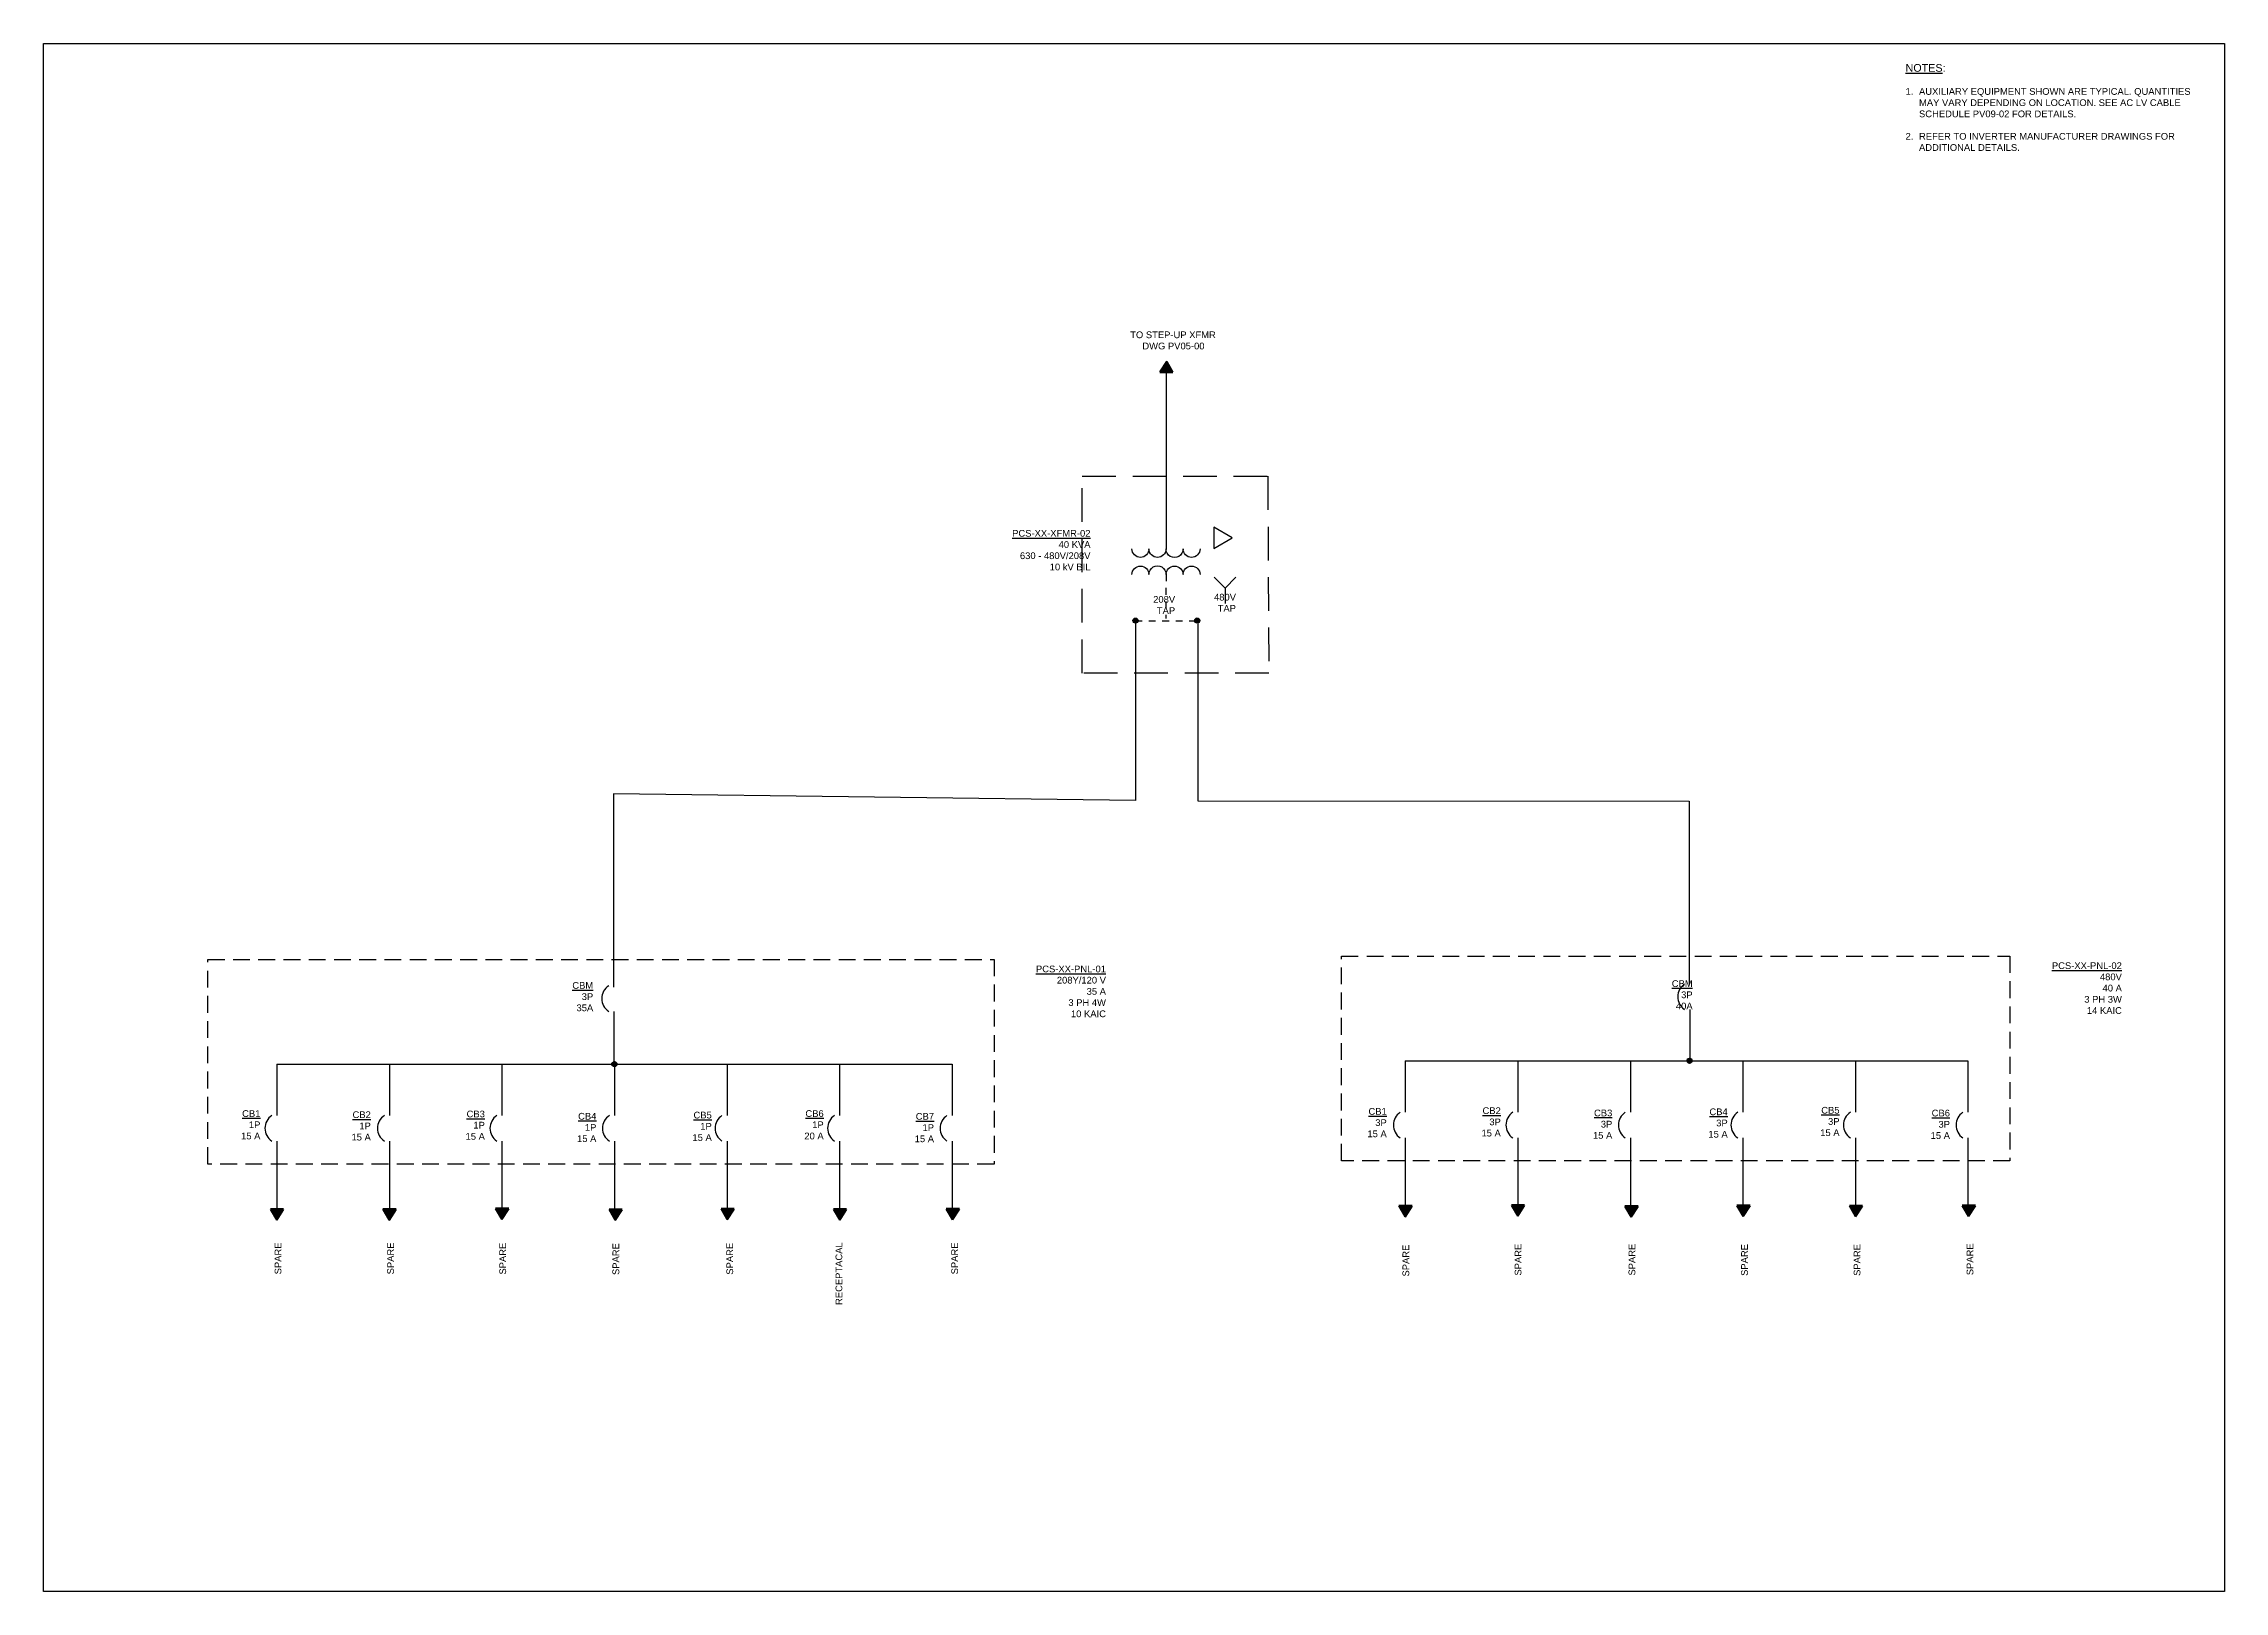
# Model space of a CAD drawing. Header units: inches. Extents: x -18 to 99, y -244 to 24.
# Drawn here: x 66.03 to 98.43, y -215.52 to -192.51 of the extents above; entities that cross this region are included whole.
import ezdxf

# ---------------------------------------------------------------- set-up
doc = ezdxf.new("R2010")
doc.units = ezdxf.units.IN
doc.header["$MEASUREMENT"] = 0
for name, pattern in [('DASHED', [0.75, 0.5, -0.25]), ('DASHED2', [0.375, 0.25, -0.125]), ('HIDDEN4', [0.0935, 0.0625, -0.031])]:
    doc.linetypes.add(name, pattern=pattern)
for name, color, linetype in [('E-1LIN', 4, 'Continuous'), ('E-CABL', 133, 'HIDDEN4'), ('E-ELEC-BRDR', 173, 'DASHED2'), ('E-LV-BUS', 32, 'Continuous'), ('E-LV-EQUP', 211, 'Continuous'), ('G-ANNO-TEXT', 1, 'Continuous')]:
    doc.layers.add(name, color=color, linetype=linetype)
doc.layers.add('G-NPLT', color=67, linetype='Continuous', plot=False)
doc.layers.add('PV-PCS BOUNDARY', color=224, linetype='DASHED2', lineweight=90)
doc.styles.add('NEI-A', font='arial.ttf')

# ---------------------------------------------------------------- blocks, each defined once
blk = doc.blocks.new('ARROW')
h = blk.add_hatch()
h.set_pattern_fill('ANSI31', color=256)
h.paths.add_polyline_path([(0, 0), (-0.074, -0.114), (0.066, -0.114)])
h = blk.add_hatch(color=256)
h.dxf.hatch_style = 1
h.paths.add_polyline_path([(0, 0), (-0.074, -0.114), (0.066, -0.114)])
blk.add_lwpolyline([(0, 0), (-0.074, -0.114), (0.066, -0.114), (0, 0)], close=True)
blk = doc.blocks.new('SCHEMATIC - CONNECTION DOT')
h = blk.add_hatch(color=0)
edge = h.paths.add_edge_path()
edge.add_arc((0, 0), 0.025, 0, 360)
at = {"color": 0}
blk.add_circle((0, 0), 0.025, dxfattribs=at)

msp = doc.modelspace()

# ---------------------------------------------------------------- linework, layer by layer
at = {"layer": 'E-1LIN', "linetype": 'Continuous'}
msp.add_lwpolyline([(83.414, -199.699), (83.414, -200.016), (83.689, -199.857)], close=True, dxfattribs=at)
for points in [[(83.212, -200.024, -1), (82.959, -200.024, -1.018893), (82.706, -200.024, -1), (82.452, -200.024, -1), (82.199, -200.024, 1.693145)], [(82.199, -200.405, -1), (82.452, -200.405, -1.018893), (82.706, -200.405, -1), (82.959, -200.405, -1), (83.212, -200.405, 1.693145)]]:
    msp.add_lwpolyline(points, format="xyb", dxfattribs=at)
for points in [[(83.422, -200.445), (83.584, -200.606), (83.745, -200.445)], [(83.584, -200.606), (83.584, -200.835)]]:
    msp.add_lwpolyline(points, dxfattribs=at)
at = {"layer": 'E-CABL', "flags": 128}
for points in [[(82.706, -200.405), (82.703, -201.061)], [(82.25, -201.093), (83.159, -201.091)]]:
    msp.add_lwpolyline(points, dxfattribs=at)
at = {"layer": 'E-ELEC-BRDR', "linetype": 'DASHED'}
msp.add_lwpolyline([(81.46, -198.945), (84.217, -198.945), (84.234, -201.87), (81.46, -201.87)], close=True, dxfattribs=at)
at = {"layer": 'E-ELEC-BRDR'}
for points in [[(85.313, -206.077), (95.248, -206.077), (95.248, -209.121), (85.313, -209.121)], [(68.466, -206.126), (80.15, -206.126), (80.15, -209.17), (68.466, -209.17)]]:
    msp.add_lwpolyline(points, close=True, dxfattribs=at)
at = {"layer": 'E-LV-BUS'}
for points in [[(82.706, -197.363), (82.706, -200.024)], [(82.251, -201.103), (82.251, -203.766), (74.495, -203.667)], [(83.176, -201.098), (83.176, -203.767)], [(74.495, -203.667), (74.495, -206.538)], [(83.176, -203.767), (90.482, -203.773)], [(90.482, -203.773), (90.479, -206.496)], [(74.499, -206.9), (74.499, -207.699)], [(90.488, -206.873), (90.488, -207.672)], [(69.492, -207.686), (79.526, -207.686)], [(69.492, -207.686), (69.492, -208.447)], [(71.165, -207.686), (71.165, -208.447)], [(72.837, -207.686), (72.837, -208.447)], [(74.509, -207.686), (74.509, -208.447)], [(76.182, -207.686), (76.182, -208.447)], [(77.854, -207.686), (77.854, -208.447)], [(79.526, -207.686), (79.526, -208.447)], [(86.262, -207.637), (94.624, -207.637)], [(86.262, -207.637), (86.262, -208.398)], [(87.935, -207.637), (87.935, -208.398)], [(89.607, -207.637), (89.607, -208.398)], [(91.279, -207.637), (91.279, -208.398)], [(92.952, -207.637), (92.952, -208.398)], [(94.624, -207.637), (94.624, -208.398)], [(69.492, -208.828), (69.492, -209.929)], [(71.165, -208.828), (71.165, -209.898)], [(72.837, -208.828), (72.837, -209.878)], [(74.509, -208.828), (74.509, -209.898)], [(76.182, -208.828), (76.182, -209.986)], [(77.854, -208.828), (77.854, -209.845)], [(79.526, -208.828), (79.526, -209.927)], [(86.262, -208.779), (86.262, -209.849)], [(87.935, -208.779), (87.935, -209.829)], [(89.607, -208.779), (89.607, -209.849)], [(91.279, -208.779), (91.279, -209.937)], [(92.952, -208.779), (92.952, -209.796)], [(94.624, -208.779), (94.624, -209.878)]]:
    msp.add_lwpolyline(points, dxfattribs=at)
at = {"layer": 'E-LV-EQUP'}
for centre in [(74.55, -206.709), (90.539, -206.682), (69.543, -208.638), (71.216, -208.638), (72.888, -208.638), (74.56, -208.638), (76.233, -208.638), (77.905, -208.638), (79.577, -208.638), (86.313, -208.589), (87.986, -208.589), (89.658, -208.589), (91.33, -208.589), (93.003, -208.589), (94.675, -208.589)]:
    msp.add_arc(centre, 0.229, 123.7664, 236.2336, dxfattribs=at)
at = {"layer": 'G-NPLT'}
msp.add_lwpolyline([(66.025, -192.512), (98.434, -192.512), (98.434, -215.522), (66.025, -215.522)], close=True, dxfattribs=at)

# ---------------------------------------------------------------- block references
at = {"layer": 'E-LV-BUS', "xscale": 1.522015678886754, "yscale": 1.522015678886754, "zscale": 1.522015678886754}
for p in [(82.252, -201.09), (83.17, -201.089), (74.507, -207.684), (90.486, -207.634)]:
    msp.add_blockref('SCHEMATIC - CONNECTION DOT', p, dxfattribs=at)
at = {"layer": 'PV-PCS BOUNDARY', "xscale": 1.39854621569094, "yscale": 1.39854621569094, "zscale": 1.39854621569094}
msp.add_blockref('ARROW', (82.716, -197.236), dxfattribs=at)
at = {"layer": 'PV-PCS BOUNDARY', "xscale": 1.39854621569094, "yscale": 1.39854621569094, "zscale": 1.39854621569094, "rotation": 180}
for p in [(69.489, -209.998), (71.161, -210.001), (72.834, -209.989), (74.52, -210.005), (76.185, -209.995), (77.856, -209.999), (79.533, -209.993), (86.259, -209.952), (87.932, -209.94), (89.618, -209.956), (91.283, -209.946), (92.954, -209.95), (94.631, -209.944)]:
    msp.add_blockref('ARROW', p, dxfattribs=at)

# ---------------------------------------------------------------- texts
at = {"layer": 'G-ANNO-TEXT', "char_height": 0.1, "attachment_point": 1, "style": 'NEI-A'}
for s, width, gutter_width, heights, insert in [('\\A1;{\\H1.1429x;\\LNOTES\\l:\\P}\\P\\pi-0.2,l0.2,t0.2;1.^IAUXILIARY EQUIPMENT SHOWN ARE TYPICAL. QUANTITIES MAY VARY DEPENDING ON LOCATION. SEE AC LV CABLE SCHEDULE PV09-02 FOR DETAILS.\\P\\pi0,l0,tz;\\P\\pi-0.2,l0.2,t0.2;2.^IREFER TO INVERTER MANUFACTURER DRAWINGS FOR ADDITIONAL DETAILS. ', 4.48526, 0.547, [8.739], (93.696, -192.816)), ('\\pi0.06225;TO STEP-UP XFMR  \\P\\pi0.24295;DWG PV05-00', 1.39231, 0.5, [0], (82.111, -196.791))]:
    msp.add_mtext_dynamic_manual_height_columns(s, width=width, gutter_width=gutter_width, heights=heights, dxfattribs=dict(at, insert=insert))
at = {"layer": 'G-ANNO-TEXT', "char_height": 0.1, "attachment_point": 6, "style": 'NEI-A'}
for s, insert, width in [('\\A1;{\\LPCS-XX-XFMR-02\\P}40 KVA\\P630 - 480V/208V\\P10 kV BIL ', (81.583, -200.043), 2.23358), ('208V \\PTAP', (82.841, -200.858), 1.19313), ('480V \\PTAP', (83.745, -200.825), 1.19313), ('{\\LPCS-XX-PNL-01}\\P208Y/120 V\\P35 A\\P3 PH 4W\\P10 KAIC', (81.813, -206.603), 2.08734), ('{\\LCBM}\\P3P\\P40A', (90.532, -206.654), 1.19313), ('{\\LPCS-XX-PNL-02}\\P480V\\P40 A\\P3 PH 3W\\P14 KAIC', (96.911, -206.554), 2.08734), ('{\\LCBM}\\P3P\\P35A', (74.193, -206.681), 1.19313), ('{\\LCB1}\\P1P\\P15 A', (69.247, -208.586), 0.55975), ('{\\LCB2}\\P1P\\P15 A', (70.888, -208.603), 0.55975), ('{\\LCB3}\\P1P\\P15 A', (72.583, -208.592), 0.55975), ('{\\LCB5}\\P1P\\P15 A', (75.955, -208.609), 0.55975), ('{\\LCB6}\\P1P\\P20 A', (77.618, -208.586), 0.55975), ('{\\LCB1}\\P3P\\P15 A', (85.986, -208.554), 0.55975), ('{\\LCB2}\\P3P\\P15 A', (87.681, -208.543), 0.55975), ('{\\LCB3}\\P3P\\P15 A', (89.338, -208.577), 0.55975), ('{\\LCB4}\\P3P\\P15 A', (91.053, -208.56), 0.55975), ('{\\LCB5}\\P3P\\P15 A', (92.715, -208.537), 0.55975), ('{\\LCB6}\\P3P\\P15 A', (94.356, -208.579), 0.55975), ('{\\LCB4}\\P1P\\P15 A', (74.24, -208.626), 0.55975), ('{\\LCB7}\\P1P\\P15 A', (79.258, -208.628), 0.55975)]:
    msp.add_mtext(s, dxfattribs=dict(at, insert=insert, width=width))
at = {"layer": 'G-ANNO-TEXT', "char_height": 0.1, "width": 1.29029, "attachment_point": 4, "rotation": 90, "style": 'NEI-A'}
for s, insert in [('\\A1;SPARE', (69.509, -210.809)), ('\\A1;SPARE', (71.182, -210.809)), ('\\A1;SPARE', (72.849, -210.812)), ('\\A1;SPARE', (74.53, -210.819)), ('\\A1;SPARE', (76.223, -210.814)), ('\\A1;RECEPTACAL', (77.845, -211.264)), ('\\A1;SPARE', (79.565, -210.809)), ('\\A1;SPARE', (86.27, -210.841)), ('\\A1;SPARE', (87.938, -210.827)), ('\\A1;SPARE', (89.63, -210.827)), ('\\A1;SPARE', (91.303, -210.832)), ('\\A1;SPARE', (92.976, -210.832)), ('\\A1;SPARE', (94.654, -210.822))]:
    msp.add_mtext(s, dxfattribs=dict(at, insert=insert))

doc.saveas('drawing.dxf')
